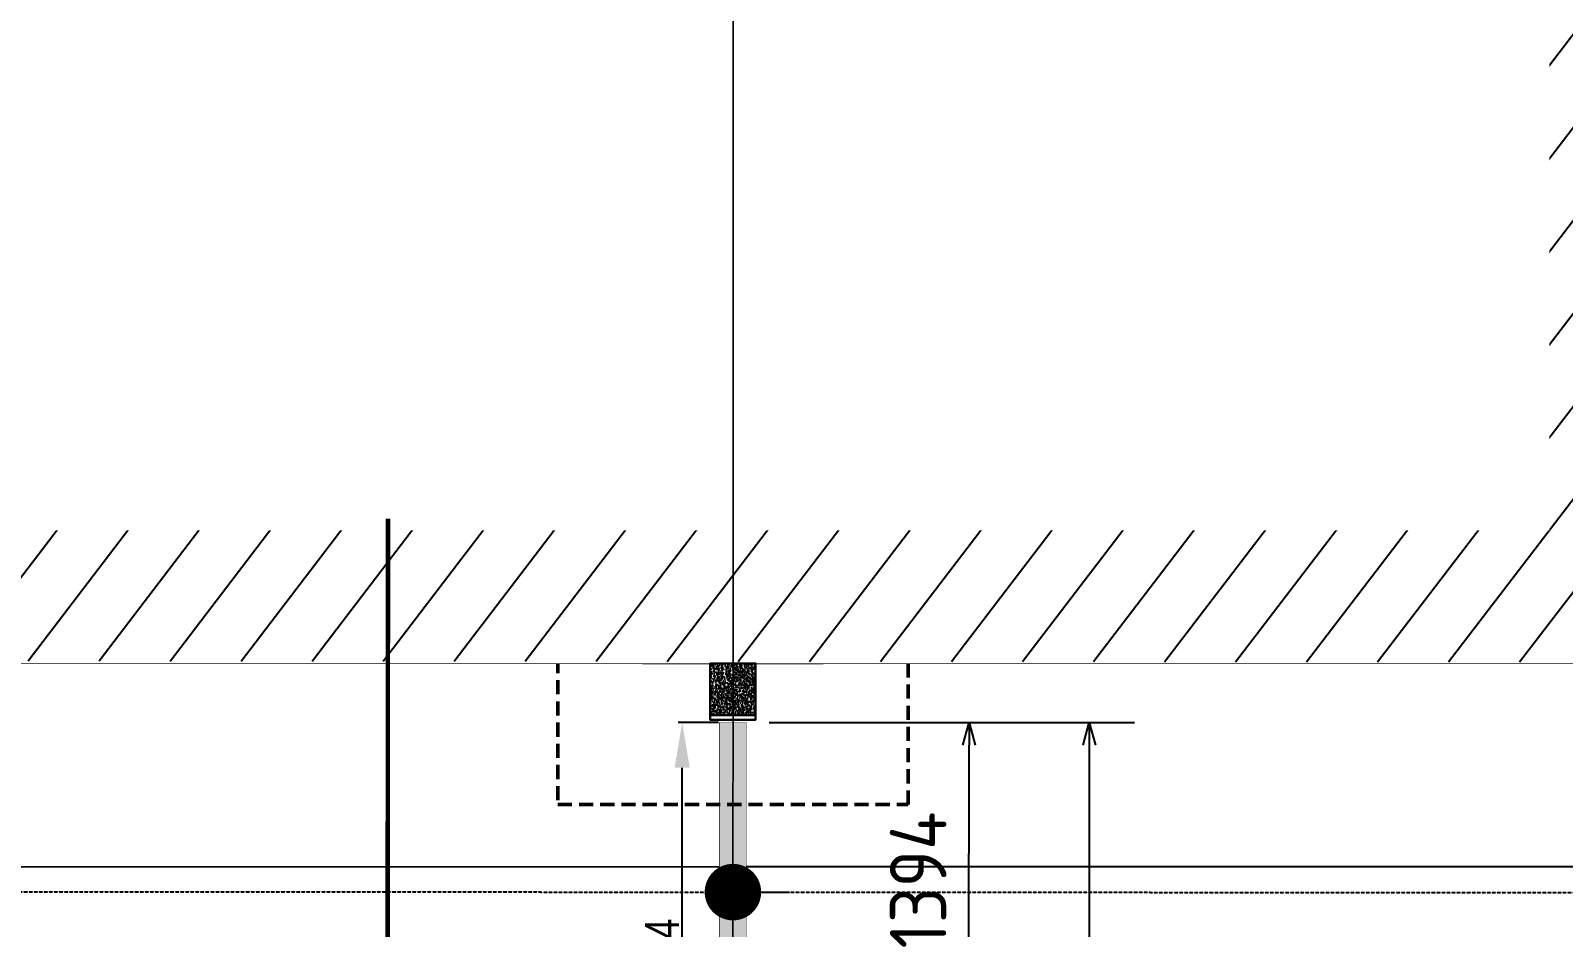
# Model space of a CAD drawing. Header units: centimetres. Extents: x -6122352 to 7132207, y -1694241 to 1947892.
# Drawn here: x 101715 to 108498, y -105108 to -101140 of the extents above; entities that cross this region are included whole.
import ezdxf
from ezdxf.xclip import XClip

# ---------------------------------------------------------------- set-up
doc = ezdxf.new("R2010")
doc.units = ezdxf.units.CM
doc.header["$MEASUREMENT"] = 0
doc.header["$XCLIPFRAME"] = 2
doc.header["$PDMODE"] = 66
doc.header["$PDSIZE"] = 100
doc.linetypes.add('DASHED2', pattern=[0.375, 0.25, -0.125])
for name, color, linetype, lineweight in [('23585-XR-AR-DAMAC PLOT LIMITS$0$1-Mid units', 41, 'Continuous', 5), ('@ Foundations', 4, 'DASHED2', 50), ('A-ANNO-TEXT', 3, 'Continuous', 25), ('XR-AR-MID-SETTING OUT FOR MASTER$0$23585-XR-AR-MID-GROUND FLOOR$0$$A-GLAZ-WNDO', 232, 'Continuous', 9), ('XR-AR-MID-SETTING OUT FOR MASTER$0$23585-XR-AR-MID-GROUND FLOOR$0$A-GLAZ-SILL', 8, 'Continuous', 5), ('XR-AR-MID-SETTING OUT FOR MASTER$0$23585-XR-AR-MID-GROUND FLOOR$0$A-GLAZ-WNDO', 232, 'Continuous', 9), ('XR-AR-MID-SETTING OUT FOR MASTER$0$23585-XR-AR-MID-GROUND FLOOR$0$A-WALL', 7, 'Continuous', 30), ('XR-AR-MID-SETTING OUT FOR MASTER$0$23585-XR-AR-MID-GROUND FLOOR$0$S-COLS', 51, 'Continuous', 40)]:
    doc.layers.add(name, color=color, linetype=linetype, lineweight=lineweight)
for name, color, linetype in [('@MI-REF LAYER', 7, 'Continuous'), ('@MI-TYPE-02', 6, 'Continuous'), ('B_TH_4', 7, 'Continuous'), ('XR-AR-MID-SETTING OUT FOR MASTER$0$23585-XR-AR-MID-GROUND FLOOR$0$A-Flor-Strs', 1, 'Continuous'), ('XR-AR-MID-SETTING OUT FOR MASTER$0$23585-XR-AR-MID-GROUND FLOOR$0$GS-HATCH-FLOOR TILE', 251, 'Continuous')]:
    doc.layers.add(name, color=color, linetype=linetype)
doc.styles.add('JWC 1.50MM', font='GOTHIC.TTF', dxfattribs={"width": 0.8, "height": 1.5})
doc.styles.add('Schueco-BEMSTIL', font='isocpeur.ttf', dxfattribs={"width": 0.9})
doc.dimstyles.new('JWC - 1.5', dxfattribs={"dimtxt": 1.5, "dimasz": 2, "dimexe": 0.18, "dimexo": 0.06, "dimgap": 0.09, "dimtad": 1, "dimtoh": 1, "dimdec": 0, "dimzin": 0, "dimdsep": 46, "dimtxsty": 'JWC 1.50MM', "dimcen": 0.09, "dimclrd": 1, "dimclre": 1, "dimclrt": 2, "dimadec": 0, "dimazin": 0, "dimtfac": 1, "dimtdec": 0, "dimtofl": 0, "dimtmove": 0, "dimatfit": 3, "dimfxl": 30, "dimtolj": 1, "dimtzin": 0, "dimarcsym": 0})
doc.dimstyles.new('MI- JWC-TXT-2.5 MM', dxfattribs={"dimscale": 1.5, "dimtxt": 2.5, "dimasz": 1, "dimexe": 2, "dimexo": 1, "dimgap": 1, "dimtad": 1, "dimdec": 0, "dimdsep": 46, "dimtxsty": 'Schueco-BEMSTIL', "dimblk": 'OPEN30', "dimcen": 0, "dimdle": 2, "dimclrd": 140, "dimclre": 8, "dimclrt": 40, "dimadec": 0, "dimazin": 2, "dimtfac": 1, "dimtdec": 0, "dimtix": 1, "dimtmove": 2, "dimatfit": 3, "dimldrblk": 'OPEN', "dimfxl": 2, "dimlwd": -1, "dimlwe": -1, "dimarcsym": 0})

# ---------------------------------------------------------------- blocks, each defined once
blk = doc.blocks.new('23585-XR-AR-DAMAC PLOT LIMITS')
at = {"layer": '23585-XR-AR-DAMAC PLOT LIMITS$0$1-Mid units', "color": 251, "true_color": 0x636466}
for points in [[(496542.4874999998, 2768900.885299999), (496524.7922999999, 2768917.099099999), (496528.8459000001, 2768921.522700001), (496546.5409000004, 2768905.3091)], [(496538.4338999996, 2768896.4615), (496520.7389000002, 2768912.6753), (496524.7922999999, 2768917.099099999), (496542.4874999998, 2768900.885299999)]]:
    blk.add_lwpolyline(points, close=True, dxfattribs=at)
blk = doc.blocks.new('A$Cf093b529')
at = {"layer": 'A-ANNO-TEXT'}
blk.add_blockref('23585-XR-AR-DAMAC PLOT LIMITS', (-495391.9901121984, -2768603.441896566), dxfattribs=at)
blk = doc.blocks.new('XR-AR-MID-SETTING OUT FOR MASTER$0$23585-XR-AR-MID-GROUND FLOOR$0$945-4P-1-101-GROUND FLOOR PLAN$0$XR-MIDDLE-GROUND FLOOR PLAN$0$A$C446944C1')
at = {"layer": 'XR-AR-MID-SETTING OUT FOR MASTER$0$23585-XR-AR-MID-GROUND FLOOR$0$A-GLAZ-SILL', "color": 252}
blk.add_line((-2.733431756496429e-07, -4.737777635455132e-05), (5.199999726377428, -4.737754352390766e-05), dxfattribs=at)
for points in [[(2.208076124545187, -0.02284434624016285), (2.208076124545187, -0.1242443462833762), (2.093846930889413, -0.07354434626176953), (2.208076124545187, -0.02284434624016285)], [(2.991923328721896, -0.02284434624016285), (2.991923328721896, -0.1242443462833762), (3.106152522144839, -0.07354434579610825), (2.991923328721896, -0.02284434624016285)]]:
    blk.add_lwpolyline(points, dxfattribs=at)
at = {"layer": 'XR-AR-MID-SETTING OUT FOR MASTER$0$23585-XR-AR-MID-GROUND FLOOR$0$A-GLAZ-WNDO', "color": 252}
for p, q in [((5.199999726610258, 0.2499526219908148), (-2.735760062932968e-07, 0.2499526222236454)), ((-2.735760062932968e-07, 0.2499526222236454), (-2.733431756496429e-07, -4.737777635455132e-05)), ((0.04999972670339048, 0.0999526223167777), (0.04999972647055984, 0.2499526219908148)), ((1.284999726805836, 0.2499526222236454), (1.284999726805836, 0.09995262185111642)), ((1.334999726619571, 0.09995262208394706), (1.334999726619571, 0.2499526222236454)), ((3.864999726880342, 0.0999526223167777), (3.864999726880342, 0.2499526224564761)), ((3.914999726694077, 0.2499526222236454), (3.914999726694077, 0.09995262185111642)), ((5.149999726563692, 0.09995262254960835), (5.149999726796523, 0.2499526222236454)), ((5.199999726610258, 0.2499526219908148), (5.199999726377428, -4.737754352390766e-05)), ((-2.733431756496429e-07, 0.09995262208394706), (2.599999726517126, 0.09995262185111642)), ((5.199999726610258, 0.0999526223167777), (2.599999726517126, 0.09995262185111642))]:
    blk.add_line(p, q, dxfattribs=at)
for points in [[(1.284999726805836, 0.1999526221770793), (0.04999972647055984, 0.1999526226427406)], [(3.914999726694077, 0.1999526221770793), (5.149999726796523, 0.1999526219442487)]]:
    blk.add_lwpolyline(points, dxfattribs=at)
for points in [[(1.224999726749957, 0.03995262226089835), (1.304999726824462, 0.03995262226089835), (1.304999726824462, 0.08995262207463384), (1.224999726517126, 0.08995262230746448)], [(2.51999972644262, 0.03995262226089835), (1.304999726824462, 0.03995262226089835), (1.304999726824462, 0.08995262207463384), (2.519999726675451, 0.08995262207463384)], [(2.599999726517126, 0.03995262226089835), (2.51999972644262, 0.03995262226089835), (2.519999726675451, 0.08995262207463384), (2.599999726517126, 0.08995262254029512)], [(2.599999726517126, 0.03995262226089835), (2.679999726591632, 0.03995262202806771), (2.679999726591632, 0.08995262254029512), (2.599999726517126, 0.08995262254029512)], [(2.679999726591632, 0.03995262202806771), (3.89499972644262, 0.039952622493729), (3.894999726675451, 0.08995262207463384), (2.679999726591632, 0.08995262254029512)], [(3.974999726749957, 0.039952622493729), (3.89499972644262, 0.039952622493729), (3.894999726675451, 0.08995262207463384), (3.974999726749957, 0.08995262230746448)]]:
    blk.add_lwpolyline(points, close=True, dxfattribs=at)
blk = doc.blocks.new('XR-AR-MID-SETTING OUT FOR MASTER$0$23585-XR-AR-MID-GROUND FLOOR$0$A$C08698786')
at = {"layer": 'XR-AR-MID-SETTING OUT FOR MASTER$0$23585-XR-AR-MID-GROUND FLOOR$0$S-COLS', "color": 252, "lineweight": 30}
blk.add_lwpolyline([(5900, 19472.65428233147), (5899.999999761581, 18772.65428209305), (6100, 18772.65428209305), (6099.999999761581, 19472.65428209305)], close=True, dxfattribs=at)
blk = doc.blocks.new('XR-AR-MID-SETTING OUT FOR MASTER')
h = blk.add_hatch()
h.set_pattern_fill('AR-CONC', color=8, scale=0.2, angle=90)
h.set_pattern_definition([(140, (-1262400.083953284, -115249.5658790822), (3.187817107780619, 36.4369337992008), [3.81, -41.91]), (85.00000000000001, (-1262400.083953284, -115249.5658790822), (-38.21136904780703, -7.048684284993866), [3.048, -33.528116834]), (190.4514447, (-1262399.818302584, -115246.5294776823), (-35.02355038243902, 29.38824941807066), [3.23800176, -35.61804892]), (136.1842, (-1262410.243953284, -115249.5658790822), (8.408465586545434, 54.21580817842599), [5.714999999999996, -62.86499999999997]), (186.63555761, (-1262409.543253284, -115245.0478990822), (-49.48522491954431, 47.48082681030061), [4.857004628, -53.427121632]), (81.18415117, (-1262410.243953284, -115249.5658790822), (-49.48522491710654, 47.48082681299541), [4.571993414, -50.291946384]), (111, (-1262407.703953284, -115244.4858790822), (20.45303963741753, 30.3228782538265), [3.81, -41.91]), (56.00000000000004, (-1262407.703953284, -115244.4858790822), (-36.83759322446385, 12.36040566952942), [3.048, -33.528]), (161.451445, (-1262405.999533304, -115241.9589725622), (-16.38455377718105, 42.68328385574323), [3.23800176, -35.61798752]), (127.5, (-1262400.083953284, -115249.5658790822), (-16.91100777463062, 0.6177206501183644), [0, -33.1216, 0, -34.036, 0, -33.655]), (97.49999999999996, (-1262400.083953284, -115249.5658790822), (-20.0361149636239, 13.36393250206115), [0, -19.4056, 0, -32.3596, 0, -12.827]), (57.49999999999999, (-1262400.083953284, -115260.8942790822), (1.14574879853469, 27.11811903337428), [0, -12.69999999999999, 0, -39.62399999999997, 0, -52.57799999999997]), (47.5, (-1262400.083953284, -115265.9742790822), (-5.085298206666605, 29.62583627720361), [0, -16.51, 0, -26.3144, 0, -37.338])])
h.paths.add_polyline_path([(5999.999541923382, 19702.65428161621), (5900.000002175548, 19702.65428161621), (5900.000002175548, 19472.75295772805), (5999.999541923382, 19472.75295772805)])
h.paths.add_polyline_path([(6100.000002175548, 19702.65428161621), (5999.999541923382, 19702.65428161621), (5999.999541923382, 19472.75295772805), (6100.000002175548, 19472.75295772805)])
for points in [[(6100.000002175548, 19702.65428161621), (6100.000002175548, 19722.65428161621), (5900.000002175548, 19722.65428161621), (5900.000002175548, 19702.65428161621)], [(5900.000002175548, 19472.65428161621), (5900.000002175548, 19702.65428161621), (6100.000002175548, 19702.65428161621), (6100.000002175548, 19472.75295772808)]]:
    blk.add_lwpolyline(points)
at = {"layer": 'XR-AR-MID-SETTING OUT FOR MASTER$0$23585-XR-AR-MID-GROUND FLOOR$0$A-Flor-Strs', "color": 8}
blk.add_line((60.04151019822535, 20372.92400187173), (5940.031380742199, 20372.65280095958), dxfattribs=at)
at = {"layer": 'XR-AR-MID-SETTING OUT FOR MASTER$0$23585-XR-AR-MID-GROUND FLOOR$0$A-WALL', "color": 8}
for points in [[(5899.999999791384, 19472.65428161621), (6099.999999731779, 19472.65428209305), (6100.001724034548, 5500.167464256287), (5900.001724511385, 5500.167624473572), (5900.00086197257, 14852.65960931778), (5500.076263397932, 14852.66031265259), (5500.0762629807, 14952.66031169891), (5900.000431150198, 14952.65961027145)], [(5600.000443965197, 19472.65428209305), (5899.999999791384, 19472.65428161621), (5899.999999850988, 19222.65428209305), (5600.000443309546, 19222.70159482956)]]:
    blk.add_lwpolyline(points, close=True, dxfattribs=at)
at = {"layer": 'XR-AR-MID-SETTING OUT FOR MASTER$0$23585-XR-AR-MID-GROUND FLOOR$0$$A-GLAZ-WNDO', "color": 8, "xscale": -1000, "yscale": 1000, "zscale": 1000}
blk.add_blockref('XR-AR-MID-SETTING OUT FOR MASTER$0$23585-XR-AR-MID-GROUND FLOOR$0$945-4P-1-101-GROUND FLOOR PLAN$0$XR-MIDDLE-GROUND FLOOR PLAN$0$A$C446944C1', (5600.000170022249, 19222.70166015625), dxfattribs=at)
at = {"layer": 'XR-AR-MID-SETTING OUT FOR MASTER$0$23585-XR-AR-MID-GROUND FLOOR$0$GS-HATCH-FLOOR TILE', "color": 8}
blk.add_blockref('XR-AR-MID-SETTING OUT FOR MASTER$0$23585-XR-AR-MID-GROUND FLOOR$0$A$C08698786', (-1.490116119384766e-07, 0), dxfattribs=at)
blk = doc.blocks.new('MID UNIT')
at = {"xscale": 0.001, "yscale": 0.001, "zscale": 0.001}
blk.add_blockref('XR-AR-MID-SETTING OUT FOR MASTER', (0, 0), dxfattribs=at)
blk = doc.blocks.new('TH_4')
at = {"xscale": -1}
blk.add_blockref('MID UNIT', (495826.3053798475, 2769130.514097063), dxfattribs=at)
blk.add_blockref('MID UNIT', (495814.3053798428, 2769130.514097063))
blk = doc.blocks.new('A$C780da55d')
at = {"layer": 'B_TH_4', "xscale": 1.000039159572381, "yscale": 1.000039159572381, "zscale": 1.000039159572381}
blk.add_blockref('TH_4', (-495814.0704651335, -2769239.302089663), dxfattribs=at)
blk = doc.blocks.new('23585-XR-AR-MALDIVE-2$0$TH_4')
blk.add_blockref('A$C780da55d', (495794.655359471, 2769130.864096801))
at = {"layer": '@ Foundations', "linetype": 'DASHED2', "ltscale": 0.25}
blk.add_lwpolyline([(495819.5304024774, 2769148.562415211), (495821.0804024774, 2769148.562415211), (495821.0804024774, 2769150.612415211), (495819.5304024774, 2769150.612415211)], close=True, dxfattribs=at)
blk = doc.blocks.new('_Dot')
at = {"color": 0, "linetype": 'ByBlock', "lineweight": -2}
blk.add_line((-0.5, 0), (-1, 0), dxfattribs=at)
at = {"color": 0, "linetype": 'ByBlock', "const_width": 0.5}
blk.add_lwpolyline([(-0.25, 0, 1), (0.25, 0, 1)], format="xyb", close=True, dxfattribs=at)
blk = doc.blocks.new('_Open30')
at = {"color": 0, "linetype": 'ByBlock', "lineweight": -2}
for p, q in [((-1, 0.26794919), (0, 0)), ((0, 0), (-1, -0.26794919)), ((0, 0), (-1, 0))]:
    blk.add_line(p, q, dxfattribs=at)
blk = doc.blocks.new('*D1510')
at = {"layer": '@MI-TYPE-02', "color": 8, "transparency": 16777216}
for p, q in [((366376.7923264691, -160630.9178897087), (367994.1027544087, -160631.2055259502)), ((366376.9113057138, -164819.2087502581), (367993.3578731685, -164819.4962328633))]:
    blk.add_line(p, q, dxfattribs=at)
at = {"layer": '@MI-TYPE-02', "color": 140, "transparency": 16777216}
blk.add_line((367794.0849727215, -160731.1699546683), (367793.3756611817, -164719.4606647444), dxfattribs=at)
at = {"layer": 'Defpoints', "color": 0, "transparency": 16777216}
for p in [(366276.7923280507, -160630.9001048585), (366276.9113072953, -164819.1909654078), (367793.3578763315, -164819.4606631629)]:
    blk.add_point(p, dxfattribs=at)
at = {"layer": '@MI-TYPE-02', "color": 140, "transparency": 16777216, "xscale": 100, "yscale": 100, "zscale": 100}
for p, rotation in [((367794.1027575717, -160631.1699562498), 89.9898100313855), ((367793.3578763315, -164819.4606631629), 269.9898100313856)]:
    blk.add_blockref('_Open30', p, dxfattribs=dict(at, rotation=rotation))
at = {"layer": '@MI-TYPE-02', "color": 40, "transparency": 16777216, "insert": (367568.73032051, -162725.2752937934), "char_height": 250, "attachment_point": 5, "rotation": 89.98981003138552, "style": 'Schueco-BEMSTIL'}
blk.add_mtext('4188', dxfattribs=at)
blk = doc.blocks.new('_Open')
at = {"color": 0, "linetype": 'ByBlock', "lineweight": -2}
for p, q in [((-1, 0.1666666666666667), (0, 0)), ((-1, -0.1666666666666667), (0, 0)), ((0, 0), (-1, 0))]:
    blk.add_line(p, q, dxfattribs=at)
blk = doc.blocks.new('*D1522')
at = {"color": 1, "lineweight": -2, "transparency": 16777216}
for p, q in [((366152.6384284185, -160630.8993922455), (365974.4571618796, -160630.8677029737)), ((365992.1202925777, -162525.0055638044), (365992.4215918945, -160830.8709010837)), ((366210.8518177678, -162725.0444680422), (365974.0847231619, -162725.0023593684))]:
    blk.add_line(p, q, dxfattribs=at)
at = {"color": 1, "transparency": 16777216}
for points in [[(365959.0882590884, -160830.8649728003), (366025.7549247007, -160830.8768293671), (365992.4571615949, -160630.8709042467)], [(365958.7869597715, -162524.999635521), (366025.4536253838, -162525.0114920878), (365992.0847228772, -162725.0055606414)]]:
    blk.add_solid(points, dxfattribs=at)
at = {"layer": 'Defpoints', "color": 0, "transparency": 16777216}
for p in [(365992.4571615949, -160630.8709042467), (366158.6384283236, -160630.9004593365), (366216.8518176729, -162725.0455351332)]:
    blk.add_point(p, dxfattribs=at)
at = {"color": 2, "transparency": 16777216, "insert": (365904.4980000485, -161677.9226221575), "char_height": 150, "attachment_point": 5, "rotation": 89.98981003138552, "style": 'JWC 1.50MM'}
blk.add_mtext('\\A1;2094', dxfattribs=at)
blk = doc.blocks.new('*D1528')
at = {"color": 8, "transparency": 16777216}
for p, q in [((366376.7923264691, -160630.9178897087), (367461.8349438257, -160631.110862916)), ((366816.9763021151, -162025.1522552904), (367461.5869952592, -162025.2668983385))]:
    blk.add_line(p, q, dxfattribs=at)
at = {"color": 140, "transparency": 16777216}
blk.add_line((367261.6047832724, -161925.2313302195), (367261.8171621385, -160731.075291634), dxfattribs=at)
at = {"layer": 'Defpoints', "color": 0, "transparency": 16777216}
for p in [(366276.7923280507, -160630.9001048585), (367261.8349469887, -160631.0752932155), (366716.9763036966, -162025.1344704402)]:
    blk.add_point(p, dxfattribs=at)
at = {"color": 140, "transparency": 16777216, "xscale": 100, "yscale": 100, "zscale": 100}
for p, rotation in [((367261.8349469887, -160631.0752932155), 89.98981003138552), ((367261.5869984222, -162025.231328638), 269.9898100313856)]:
    blk.add_blockref('_Open30', p, dxfattribs=dict(at, rotation=rotation))
at = {"color": 40, "transparency": 16777216, "insert": (367036.7109762639, -161328.1132950138), "char_height": 250, "attachment_point": 5, "rotation": 89.98981003138552, "style": 'Schueco-BEMSTIL'}
blk.add_mtext('1394', dxfattribs=at)
blk = doc.blocks.new('M3 REF WITH TABLES')
at = {"color": 1, "const_width": 0.02}
blk.add_lwpolyline([(103.2403307214263, 77.19263965729624), (99.61903187260032, 76.84035642584786), (82.23687852948206, 57.87007450731471), (80.2444145991467, 59.69811484543607), (82.23687852948206, 57.87007450731471), (74.97284804697847, 49.92358668334782), (74.86989864311181, 46.21817815350369)], dxfattribs=at)
blk = doc.blocks.new('G6-PARTITION REAR HALF')
at = {"layer": '@MI-TYPE-02'}
h = blk.add_hatch(color=256, dxfattribs=at)
h.dxf.hatch_style = 1
h.paths.add_polyline_path([(5941.868288872065, 4194.613093179127), (6060.022188599163, 4194.613447657146), (6060.141167843714, 6.322587107802974), (5940.141167843714, 6.322587107832078)])
h.paths.add_polyline_path([(11939.29924806743, 4415.088525276515), (12059.29924806743, 4415.088525276515), (12060.00930107478, -2.950664235424483), (11940.00930129431, -2.95203018050874)])
h.paths.add_polyline_path([(18059.70898426813, 4192.565027894998), (17939.70899181557, 4192.607588393403), (17938.10453776177, 4.317033469873422), (18058.10453021427, 4.274472971381329)])
h.paths.add_polyline_path([(24059.86562734697, 4112.309086222194), (23939.86563489446, 4112.351646720686), (23938.2430857853, -4.133628230723843), (24058.24307823781, -4.17618872915773)])
at = {"layer": '@MI-TYPE-02', "const_width": 2.499999999999999}
blk.add_lwpolyline([(5940.022188599163, 4194.613447657146), (6060.022188599163, 4194.613447657146), (6060.141167843714, 6.322587107802974), (5940.141167843714, 6.322587107832078)], close=True, dxfattribs=at)
at = {"color": 94}
dim = blk.add_linear_dim(base=(5775.687022143451, 4194.642648268957), p1=(6000.08167822141, 2100.468017382489), p2=(5941.868288872065, 4194.613093179127), angle=89.98981003138552, dimstyle='JWC - 1.5', dxfattribs=at)
dim.commit()
dim.dimension.update_dxf_attribs({"geometry": '*D1522', "text_midpoint": (5687.727860596962, 3147.590930358128), "insert": (-360216.7701394515, 164825.5135525157)})
dim = blk.add_linear_dim(base=(7045.064807537245, 4194.438259300106), p1=(6500.206164245086, 2800.379082075407), p2=(6060.022188599163, 4194.613447657146), angle=89.98981003138552, dimstyle='MI- JWC-TXT-2.5 MM')
dim.commit()
dim.dimension.update_dxf_attribs({"geometry": '*D1528', "text_midpoint": (6819.940836812428, 3497.400257501838), "insert": (-360216.7701394515, 164825.5135525157)})
at = {"layer": '@MI-TYPE-02'}
dim = blk.add_linear_dim(base=(7576.587736879999, 6.052889352780767), p1=(6060.022188599163, 4194.613447657146), p2=(6060.141167843714, 6.322587107802974), angle=89.98981003138552, dimstyle='MI- JWC-TXT-2.5 MM', dxfattribs=at)
dim.commit()
dim.dimension.update_dxf_attribs({"geometry": '*D1510', "text_midpoint": (7351.960181058501, 2100.238258722238), "insert": (-360216.7701394515, 164825.5135525157)})

msp = doc.modelspace()

# ---------------------------------------------------------------- block references
at = {"layer": '@MI-REF LAYER'}
ref = msp.add_blockref('23585-XR-AR-MALDIVE-2$0$TH_4', (496417964.9591807, 2768957759.234045), dxfattribs=dict(at, xscale=1000, yscale=1000, zscale=1000, rotation=179.9898026793493))
XClip(ref).set_block_clipping_path([(495835.3952632253, 2769130.5143983634), (495835.3955449336, 2769154.454259045), (495832.31072781887, 2769154.454277743), (495826.31069717463, 2769154.4542400045), (495820.3105747942, 2769154.45435022), (495814.30548654683, 2769154.454312696), (495808.3105498841, 2769154.4542752365), (495802.31054505054, 2769154.4543360225), (495793.35712816194, 2769154.454291232), (495793.3583734059, 2769130.514380163)])

# ---------------------------------------------------------------- next in the draw order: linework, layer by layer
at = {"layer": '@MI-REF LAYER', "const_width": 5.000000000000002}
msp.add_lwpolyline([(92675.4538232604, -89964.51177521618), (92671.27349824559, -104238.3423609368), (98921.51899553371, -104239.4547581458), (98921.43785492248, -103938.8251073431), (122722.8712224877, -103943.0612112809), (122722.6830709629, -104243.6908133628), (128972.9285688721, -104244.8032133181), (128976.4423090391, -89970.86702887056), (92675.4538232604, -89964.51177521618)], close=True, dxfattribs=at)

# ---------------------------------------------------------------- next in the draw order: block references
at = {"layer": '@MI-REF LAYER', "extrusion": (3.961511132387985e-12, 7.460187432762059e-09, 1), "xscale": -250.0000000000001, "yscale": 250.0000000000001, "zscale": 250.0000000000001, "rotation": 359.9700352395372}
msp.add_blockref('_Dot', (104822.6334188755, -104952.3804767512, -11.23084741837955), dxfattribs=at)

# ---------------------------------------------------------------- next in the draw order: wipeouts: each hides what was drawn before it
msp.add_wipeout([(128972.78564538565, -89970.97193029997), (92671.79725608348, -89964.10626118808), (92671.27349813687, -104238.34236081815), (98921.51899559154, -104239.45475805369), (98921.43785482732, -103938.82510741167), (122722.87122257455, -103943.06121123041), (122722.68307110868, -104243.69081319368), (128972.92857313139, -104244.77546120252)]).dxf.layer = '@MI-REF LAYER'

# ---------------------------------------------------------------- next in the draw order: hatches: boundary and pattern name
at = {"layer": '@MI-REF LAYER'}
h = msp.add_hatch(dxfattribs=at)
h.set_pattern_fill('ANSI31', color=256, scale=1999.999998458916, angle=6.722712845868625)
h.set_pattern_definition([(51.72271284586864, (-2377388365.755942, -1504087993.217153), (-196.2554993275065, 154.8669715833345), [])])
h.paths.add_polyline_path([(122722.8712224877, -103943.0612112809), (122722.6830714242, -104243.690813177), (128972.9285688721, -104244.8032133181), (128972.7856444257, -89970.97758180392), (92671.79715864702, -89964.62232814953), (92669.09752416589, -104238.4531772758), (98917.7768105872, -104239.5814400986), (98902.33546063656, -103927.5114286937)])
h = msp.add_hatch(dxfattribs=at)
h.set_pattern_fill('AR-CONC', color=256, scale=2)
h.set_pattern_definition([(49.99999999999999, (0, 0), (14.34520365201507, -1.255042699651902), [1.5, -16.5]), (355, (0, 0), (-2.77502667226, 15.04384267400024), [1.2, -13.2]), (100.45144446, (1.19543362, -0.10458688), (11.57017693454224, 13.78879981937259), [1.27480384, -14.02284224]), (46.18420000000001, (0, 4), (21.34482661343145, -3.310385615861531), [2.25, -24.75]), (96.63563549, (1.7787349, 3.72413386), (18.69323891348457, 19.48237201549101), [1.91220684, -21.0342752]), (351.1841639899999, (0, 4), (18.69323890109546, 19.4823720053998), [1.8, -19.80000002]), (21, (2, 3), (11.93814104236923, -8.052377813306776), [1.5, -16.5]), (326.0000000000001, (2, 3), (4.866306638431634, 14.50300090093706), [1.2, -13.2]), (71.45144474, (2.99484508, 2.32896852), (16.80444753459942, 6.450623056127077), [1.2748038, -14.02284224]), (37.50000000000001, (0, 0), (0.2431971063458134, 6.65787707662623), [0, -13.04, 0, -13.4, 0, -13.25]), (7.499999999999999, (0, 0), (5.261390748842972, 7.888234237647205), [0, -7.64, 0, -12.74, 0, -5.05]), (327.5, (-4.46, 0), (10.67644872344818, -0.4510974346875951), [0, -5, 0, -15.6, 0, -20.7]), (317.5, (-6.46, 0), (11.66372338684772, 2.002099646646355), [0, -6.5, 0, -10.36, 0, -14.7])])
h.paths.add_polyline_path([(104721.9157421253, -103939.9561371058), (104921.8826521634, -103939.9561371058), (104921.8826521634, -104169.9020568074), (104721.9157421253, -104169.9020568074)])

# ---------------------------------------------------------------- next in the draw order: linework, layer by layer
at = {"layer": '@MI-REF LAYER', "color": 1, "const_width": 20}
msp.add_lwpolyline([(131729.2100146397, -108440.8959646627), (129023.4626571637, -106008.440401825), (103293.891540569, -106003.8503695324), (103296.1278184868, -103299.8461183251), (103293.891540569, -106003.8503695324), (92527.61587396752, -106014.6141021756), (89725.6544339189, -108441.4769003739)], dxfattribs=at)
at = {"layer": '@MI-REF LAYER', "color": 0}
msp.add_lwpolyline([(104721.9157421253, -103939.9561371058), (104921.8826521634, -103939.9561371058), (104921.8826521634, -104169.9020568074), (104721.9157421253, -104169.9020568074)], close=True, dxfattribs=at)
at = {"layer": '@MI-REF LAYER', "linetype": 'DASHED2', "extrusion": (3.961511132388409e-12, 7.460187432762057e-09, 1), "elevation": -22.46109817705047}
msp.add_lwpolyline([(98822.51375758954, -104949.0999437945), (111106.1327437594, -104955.8159457583), (111663.0645783188, -104219.139531761)], dxfattribs=at)

# ---------------------------------------------------------------- next in the draw order: block references
at = {"layer": '@MI-TYPE-02', "color": 0}
msp.add_blockref('G6-PARTITION REAR HALF', (98822.48683458263, -108396.406163171), dxfattribs=at)

# ---------------------------------------------------------------- next in the draw order: wipeouts: each hides what was drawn before it
at = {"color": 10}
msp.add_wipeout([(101466.27185957895, -99650.73899343389), (101465.63456316515, -103350.7389386481), (108435.12147445872, -103351.93937877209), (108435.75877121033, -99651.93943392675), (101466.2718597291, -99650.73899359781)], dxfattribs=at).dxf.layer = '@MI-REF LAYER'

# ---------------------------------------------------------------- next in the draw order: block references
at = {"layer": '@MI-REF LAYER', "xscale": 1000, "yscale": 1000, "zscale": 1000}
for name, p, rotation in [('A$Cf093b529', (-891608.7329339073, 539022.7201118186), 312.4882903633292), ('M3 REF WITH TABLES', (5073.57098191743, -84448.84299303715), 312.4882889992022)]:
    msp.add_blockref(name, p, dxfattribs=dict(at, rotation=rotation))

doc.saveas('drawing.dxf')
